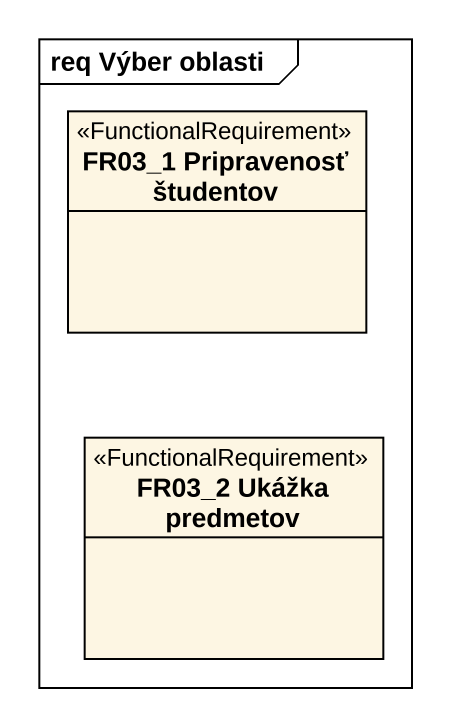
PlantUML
@startuml
mainframe req Výber oblasti
hide circle
hide empty members
class "FR03_1 Pripravenosť študentov" as FR03_1_Pripravenosť <<FunctionalRequirement>>
class "FR03_2 Ukážka predmetov" as FR03_2_Ukážka_predmetov <<FunctionalRequirement>>
@enduml
